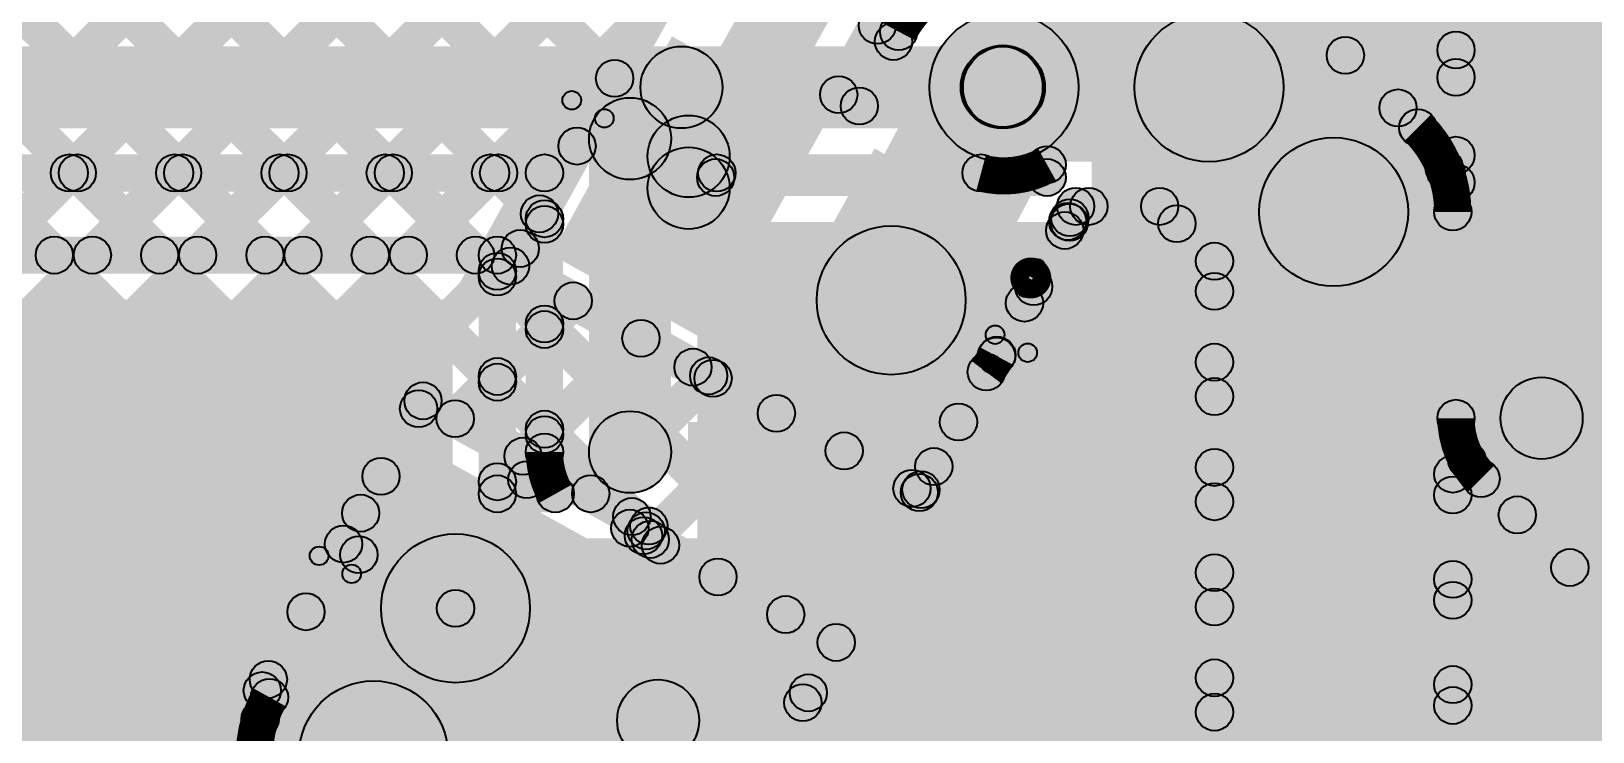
# Model space of a CAD drawing. Header units: millimetres. Extents: x 0.02 to 3.53, y 0 to 2.66.
# Drawn here: x 0.8244 to 1.2438, y 1.7632 to 1.9515 of the extents above; entities that cross this region are included whole.
import ezdxf

# ---------------------------------------------------------------- set-up
doc = ezdxf.new("R2010")
doc.units = ezdxf.units.MM
doc.header["$MEASUREMENT"] = 0
for name, color, linetype in [('BottomLayer', 5, 'Continuous'), ('BottomPaste', 16, 'Continuous'), ('BottomSolder', 6, 'Continuous'), ('TopLayer', 1, 'Continuous'), ('TopOverlay', 2, 'Continuous'), ('TopPaste', 8, 'Continuous'), ('TopSolder', 216, 'Continuous'), ('ViaHoleLayer', 16, 'Continuous')]:
    doc.layers.add(name, color=color, linetype=linetype)

# ---------------------------------------------------------------- blocks, each defined once
blk = doc.blocks.new('WS2812B_M____12')
at = {"layer": 'TopLayer'}
for points in [[(-0.09409, 0.05079), (-0.03504, 0.05079), (-0.03504, 0.01142), (-0.09409, 0.01142)], [(0.03504, 0.05079), (0.09409, 0.05079), (0.09409, 0.01142), (0.03504, 0.01142)], [(-0.09409, -0.01142), (-0.03504, -0.01142), (-0.03504, -0.05079), (-0.09409, -0.05079)], [(0.03504, -0.01142), (0.09409, -0.01142), (0.09409, -0.05079), (0.03504, -0.05079)]]:
    blk.add_hatch(color=1, dxfattribs=at).paths.add_polyline_path(points)
at = {"layer": 'TopOverlay'}
h = blk.add_hatch(color=2, dxfattribs=at)
edge = h.paths.add_edge_path()
edge.add_arc((-0.07, 0.07), 0.0025, 0, 360)
h = blk.add_hatch(color=2, dxfattribs=at)
edge = h.paths.add_edge_path()
edge.add_arc((-0.07, 0.07), 0.0025, 0, 360)
for points in [[(0.07, 0.0725), (0.07, 0.0675), (-0.07, 0.0675), (-0.07, 0.0725)], [(-0.0675, 0.06), (-0.0725, 0.06), (-0.0725, 0.07), (-0.0675, 0.07)], [(0.0725, 0.06), (0.0675, 0.06), (0.0675, 0.07), (0.0725, 0.07)], [(-0.0675, -0.07), (-0.0725, -0.07), (-0.0725, -0.06), (-0.0675, -0.06)], [(0.0725, -0.07), (0.0675, -0.07), (0.0675, -0.06), (0.0725, -0.06)], [(0.07, -0.0675), (0.07, -0.0725), (-0.07, -0.0725), (-0.07, -0.0675)]]:
    blk.add_hatch(color=2, dxfattribs=at).paths.add_polyline_path(points)
h = blk.add_hatch(color=2, dxfattribs=at)
edge = h.paths.add_edge_path()
edge.add_arc((0.07, 0.07), 0.0025, 0, 360)
h = blk.add_hatch(color=2, dxfattribs=at)
edge = h.paths.add_edge_path()
edge.add_arc((0.07, 0.07), 0.0025, 0, 360)
h = blk.add_hatch(color=2, dxfattribs=at)
edge = h.paths.add_edge_path()
edge.add_arc((-0.091, 0.061), 0.0025, 0, 360)
h = blk.add_hatch(color=2, dxfattribs=at)
edge = h.paths.add_edge_path()
edge.add_arc((-0.085, 0.061), 0.0025, 0, 360)
h = blk.add_hatch(color=2, dxfattribs=at)
edge = h.paths.add_edge_path()
edge.add_arc((-0.07, 0.06), 0.0025, 0, 360)
h = blk.add_hatch(color=2, dxfattribs=at)
edge = h.paths.add_edge_path()
edge.add_arc((0.07, 0.06), 0.0025, 0, 360)
h = blk.add_hatch(color=2, dxfattribs=at)
edge = h.paths.add_edge_path()
edge.add_arc((-0.07, -0.06), 0.0025, 0, 360)
h = blk.add_hatch(color=2, dxfattribs=at)
edge = h.paths.add_edge_path()
edge.add_arc((0.07, -0.06), 0.0025, 0, 360)
h = blk.add_hatch(color=2, dxfattribs=at)
edge = h.paths.add_edge_path()
edge.add_arc((-0.07, -0.07), 0.0025, 0, 360)
h = blk.add_hatch(color=2, dxfattribs=at)
edge = h.paths.add_edge_path()
edge.add_arc((-0.07, -0.07), 0.0025, 0, 360)
h = blk.add_hatch(color=2, dxfattribs=at)
edge = h.paths.add_edge_path()
edge.add_arc((0.07, -0.07), 0.0025, 0, 360)
h = blk.add_hatch(color=2, dxfattribs=at)
edge = h.paths.add_edge_path()
edge.add_arc((0.07, -0.07), 0.0025, 0, 360)
at = {"layer": 'TopPaste'}
for points in [[(-0.09409, 0.05079), (-0.03504, 0.05079), (-0.03504, 0.01142), (-0.09409, 0.01142)], [(0.03504, 0.05079), (0.09409, 0.05079), (0.09409, 0.01142), (0.03504, 0.01142)], [(-0.09409, -0.01142), (-0.03504, -0.01142), (-0.03504, -0.05079), (-0.09409, -0.05079)], [(0.03504, -0.01142), (0.09409, -0.01142), (0.09409, -0.05079), (0.03504, -0.05079)]]:
    blk.add_hatch(color=8, dxfattribs=at).paths.add_polyline_path(points)
at = {"layer": 'TopSolder'}
for points in [[(-0.09809, 0.05479), (-0.03104, 0.05479), (-0.03104, 0.00742), (-0.09809, 0.00742)], [(0.03104, 0.05479), (0.09809, 0.05479), (0.09809, 0.00742), (0.03104, 0.00742)], [(-0.09809, -0.00742), (-0.03104, -0.00742), (-0.03104, -0.05479), (-0.09809, -0.05479)], [(0.03104, -0.00742), (0.09809, -0.00742), (0.09809, -0.05479), (0.03104, -0.05479)]]:
    blk.add_hatch(color=216, dxfattribs=at).paths.add_polyline_path(points)
at = {"layer": 'TopOverlay', "const_width": 0.005}
blk.add_lwpolyline([(-0.085, 0.061, 1), (-0.091, 0.061, 1)], format="xyb", close=True, dxfattribs=at)
at = {"layer": 'TopOverlay'}
for centre in [(-0.07, 0.07), (-0.07, 0.07), (0.07, 0.07), (0.07, 0.07), (-0.091, 0.061), (-0.085, 0.061), (-0.07, 0.06), (0.07, 0.06), (-0.07, -0.06), (0.07, -0.06), (-0.07, -0.07), (-0.07, -0.07), (0.07, -0.07), (0.07, -0.07)]:
    blk.add_circle(centre, 0.0025, dxfattribs=at)
blk = doc.blocks.new('CAP_0201_B_26')
at = {"layer": 'BottomLayer'}
for points in [[(-0.01772, 0.00591), (-0.00591, 0.00591), (-0.00591, -0.00591), (-0.01772, -0.00591)], [(0.00591, 0.00591), (0.01772, 0.00591), (0.01772, -0.00591), (0.00591, -0.00591)]]:
    blk.add_hatch(color=5, dxfattribs=at).paths.add_polyline_path(points)
at = {"layer": 'BottomPaste'}
for points in [[(-0.01772, 0.00591), (-0.00591, 0.00591), (-0.00591, -0.00591), (-0.01772, -0.00591)], [(0.00591, 0.00591), (0.01772, 0.00591), (0.01772, -0.00591), (0.00591, -0.00591)]]:
    blk.add_hatch(color=16, dxfattribs=at).paths.add_polyline_path(points)
at = {"layer": 'BottomSolder'}
for points in [[(-0.01988, 0.00807), (-0.00374, 0.00807), (-0.00374, -0.00807), (-0.01988, -0.00807)], [(0.00374, 0.00807), (0.01988, 0.00807), (0.01988, -0.00807), (0.00374, -0.00807)]]:
    blk.add_hatch(color=6, dxfattribs=at).paths.add_polyline_path(points)

msp = doc.modelspace()

# ---------------------------------------------------------------- hatches: boundary and pattern name
at = {"layer": 'BottomLayer'}
for points in [[(1.10923, 1.862), (3.28246, 1.862), (3.28246, 1.95806), (1.10923, 1.95806)], [(0.40217, 1.92542), (0.40217, 1.94742), (0.999, 1.94742), (0.999, 1.92542)], [(0.999, 1.92542), (0.999, 1.94742), (1.08503, 1.94742), (1.08503, 1.92542)], [(0.99299, 1.91485), (0.97743, 1.93041), (0.99122, 1.9442), (1.00678, 1.92864)], [(1.09281, 1.92864), (1.07725, 1.9442), (1.07756, 1.94451), (1.09312, 1.92895)], [(1.07756, 1.92895), (1.09312, 1.94451), (1.09343, 1.9442), (1.07787, 1.92864)], [(0.99621, 1.83838), (0.97421, 1.83838), (0.97421, 1.92263), (0.99621, 1.92263)], [(0.4117, 1.90842), (0.4117, 1.91842), (0.96221, 1.91842), (0.96221, 1.90842)], [(0.80493, 1.90988), (0.812, 1.91696), (0.8341, 1.89486), (0.82703, 1.88779)], [(0.81604, 1.88779), (0.80897, 1.89486), (0.83106, 1.91696), (0.83814, 1.90988)], [(0.83322, 1.90988), (0.84029, 1.91696), (0.86239, 1.89486), (0.85532, 1.88779)], [(0.84432, 1.88779), (0.83725, 1.89486), (0.85935, 1.91696), (0.86642, 1.90988)], [(0.8615, 1.90988), (0.86857, 1.91696), (0.89067, 1.89486), (0.8836, 1.88779)], [(0.87261, 1.88779), (0.86554, 1.89486), (0.88763, 1.91696), (0.8947, 1.90988)], [(0.88979, 1.90988), (0.89686, 1.91696), (0.91896, 1.89486), (0.91188, 1.88779)], [(0.90089, 1.88779), (0.89382, 1.89486), (0.91592, 1.91696), (0.92299, 1.90988)], [(0.91807, 1.90988), (0.92514, 1.91696), (0.94724, 1.89486), (0.94017, 1.88779)], [(0.92918, 1.88779), (0.9221, 1.89486), (0.9442, 1.91696), (0.95127, 1.90988)], [(0.94636, 1.90988), (0.95343, 1.91696), (0.96575, 1.90463), (0.95868, 1.89756)], [(1.00821, 1.90719), (1.00821, 1.91719), (1.09723, 1.91719), (1.09723, 1.90719)], [(1.00853, 1.90842), (1.00853, 1.91842), (1.07949, 1.91842), (1.07949, 1.90842)], [(0.96721, 1.83838), (0.95721, 1.83838), (0.95721, 1.91342), (0.96721, 1.91342)], [(1.10223, 1.91219), (1.09223, 1.91219), (1.09223, 1.91562), (1.10223, 1.91562)], [(0.95311, 1.88344), (0.94604, 1.89051), (0.95868, 1.90315), (0.96575, 1.89608)], [(1.00332, 1.74192), (1.39466, 1.74192), (1.39466, 1.90019), (1.00332, 1.90019)], [(0.67241, 1.88632), (0.67241, 1.89632), (0.94957, 1.89632), (0.94957, 1.88632)], [(0.94017, 1.88779), (0.94724, 1.89486), (0.95311, 1.88899), (0.94604, 1.88192)], [(0.95457, 1.82715), (0.94457, 1.82715), (0.94457, 1.89132), (0.95457, 1.89132)], [(0.94604, 1.88192), (0.95311, 1.88899), (0.96575, 1.87635), (0.95868, 1.86928)], [(0.37222, 1.74192), (0.93757, 1.74192), (0.93757, 1.87932), (0.37222, 1.87932)], [(0.95311, 1.85515), (0.94604, 1.86222), (0.95868, 1.87486), (0.96575, 1.86779)], [(0.94604, 1.85363), (0.95311, 1.8607), (0.96575, 1.84807), (0.95868, 1.84099)], [(0.95311, 1.82687), (0.94604, 1.83394), (0.95868, 1.84658), (0.96575, 1.83951)], [(0.94957, 1.82215), (0.94957, 1.83215), (0.96514, 1.83215), (0.96514, 1.82215)], [(0.89269, 1.74192), (1.04466, 1.74192), (1.04466, 1.81515), (0.89269, 1.81515)]]:
    msp.add_hatch(color=5, dxfattribs=at).paths.add_polyline_path(points)
h = msp.add_hatch(color=5, dxfattribs=at)
edge = h.paths.add_edge_path()
edge.add_arc((0.999, 1.93642), 0.011, 0, 360)
h = msp.add_hatch(color=5, dxfattribs=at)
edge = h.paths.add_edge_path()
edge.add_arc((0.999, 1.93642), 0.011, 0, 360)
h = msp.add_hatch(color=5, dxfattribs=at)
edge = h.paths.add_edge_path()
edge.add_arc((0.999, 1.93642), 0.011, 0, 360)
h = msp.add_hatch(color=5, dxfattribs=at)
edge = h.paths.add_edge_path()
edge.add_arc((1.08565, 1.93642), 0.01181, 0, 360)
h = msp.add_hatch(color=5, dxfattribs=at)
edge = h.paths.add_edge_path()
edge.add_arc((1.08503, 1.93642), 0.011, 0, 360)
h = msp.add_hatch(color=5, dxfattribs=at)
edge = h.paths.add_edge_path()
edge.add_arc((1.08503, 1.93642), 0.011, 0, 360)
h = msp.add_hatch(color=5, dxfattribs=at)
edge = h.paths.add_edge_path()
edge.add_arc((1.08534, 1.93673), 0.011, 0, 360)
h = msp.add_hatch(color=5, dxfattribs=at)
edge = h.paths.add_edge_path()
edge.add_arc((1.08534, 1.93673), 0.011, 0, 360)
h = msp.add_hatch(color=5, dxfattribs=at)
edge = h.paths.add_edge_path()
edge.add_arc((1.08565, 1.93642), 0.011, 0, 360)
h = msp.add_hatch(color=5, dxfattribs=at)
edge = h.paths.add_edge_path()
edge.add_arc((0.98521, 1.92263), 0.011, 0, 360)
h = msp.add_hatch(color=5, dxfattribs=at)
edge = h.paths.add_edge_path()
edge.add_arc((0.98521, 1.92263), 0.011, 0, 360)
h = msp.add_hatch(color=5, dxfattribs=at)
edge = h.paths.add_edge_path()
edge.add_arc((0.8346, 1.91342), 0.005, 0, 360)
h = msp.add_hatch(color=5, dxfattribs=at)
edge = h.paths.add_edge_path()
edge.add_arc((0.83675, 1.91342), 0.005, 0, 360)
h = msp.add_hatch(color=5, dxfattribs=at)
edge = h.paths.add_edge_path()
edge.add_arc((0.86288, 1.91342), 0.005, 0, 360)
h = msp.add_hatch(color=5, dxfattribs=at)
edge = h.paths.add_edge_path()
edge.add_arc((0.86504, 1.91342), 0.005, 0, 360)
h = msp.add_hatch(color=5, dxfattribs=at)
edge = h.paths.add_edge_path()
edge.add_arc((0.89117, 1.91342), 0.005, 0, 360)
h = msp.add_hatch(color=5, dxfattribs=at)
edge = h.paths.add_edge_path()
edge.add_arc((0.89332, 1.91342), 0.005, 0, 360)
h = msp.add_hatch(color=5, dxfattribs=at)
edge = h.paths.add_edge_path()
edge.add_arc((0.91945, 1.91342), 0.005, 0, 360)
h = msp.add_hatch(color=5, dxfattribs=at)
edge = h.paths.add_edge_path()
edge.add_arc((0.92161, 1.91342), 0.005, 0, 360)
h = msp.add_hatch(color=5, dxfattribs=at)
edge = h.paths.add_edge_path()
edge.add_arc((0.94774, 1.91342), 0.005, 0, 360)
h = msp.add_hatch(color=5, dxfattribs=at)
edge = h.paths.add_edge_path()
edge.add_arc((0.94989, 1.91342), 0.005, 0, 360)
h = msp.add_hatch(color=5, dxfattribs=at)
edge = h.paths.add_edge_path()
edge.add_arc((0.96221, 1.91342), 0.005, 0, 360)
h = msp.add_hatch(color=5, dxfattribs=at)
edge = h.paths.add_edge_path()
edge.add_arc((0.96221, 1.91342), 0.005, 0, 360)
h = msp.add_hatch(color=5, dxfattribs=at)
edge = h.paths.add_edge_path()
edge.add_arc((1.00821, 1.91219), 0.005, 0, 360)
h = msp.add_hatch(color=5, dxfattribs=at)
edge = h.paths.add_edge_path()
edge.add_arc((1.00853, 1.91342), 0.005, 0, 360)
h = msp.add_hatch(color=5, dxfattribs=at)
edge = h.paths.add_edge_path()
edge.add_arc((1.07949, 1.91342), 0.005, 0, 360)
h = msp.add_hatch(color=5, dxfattribs=at)
edge = h.paths.add_edge_path()
edge.add_arc((1.07949, 1.91342), 0.005, 0, 360)
h = msp.add_hatch(color=5, dxfattribs=at)
edge = h.paths.add_edge_path()
edge.add_arc((1.09723, 1.91562), 0.005, 0, 360)
h = msp.add_hatch(color=5, dxfattribs=at)
edge = h.paths.add_edge_path()
edge.add_arc((1.09723, 1.91562), 0.005, 0, 360)
h = msp.add_hatch(color=5, dxfattribs=at)
edge = h.paths.add_edge_path()
edge.add_arc((1.09723, 1.91219), 0.005, 0, 360)
h = msp.add_hatch(color=5, dxfattribs=at)
edge = h.paths.add_edge_path()
edge.add_arc((1.09723, 1.91219), 0.005, 0, 360)
h = msp.add_hatch(color=5, dxfattribs=at)
edge = h.paths.add_edge_path()
edge.add_arc((0.96221, 1.9011), 0.005, 0, 360)
h = msp.add_hatch(color=5, dxfattribs=at)
edge = h.paths.add_edge_path()
edge.add_arc((0.96221, 1.89961), 0.005, 0, 360)
h = msp.add_hatch(color=5, dxfattribs=at)
edge = h.paths.add_edge_path()
edge.add_arc((0.83057, 1.89132), 0.005, 0, 360)
h = msp.add_hatch(color=5, dxfattribs=at)
edge = h.paths.add_edge_path()
edge.add_arc((0.84079, 1.89132), 0.005, 0, 360)
h = msp.add_hatch(color=5, dxfattribs=at)
edge = h.paths.add_edge_path()
edge.add_arc((0.85885, 1.89132), 0.005, 0, 360)
h = msp.add_hatch(color=5, dxfattribs=at)
edge = h.paths.add_edge_path()
edge.add_arc((0.86907, 1.89132), 0.005, 0, 360)
h = msp.add_hatch(color=5, dxfattribs=at)
edge = h.paths.add_edge_path()
edge.add_arc((0.88714, 1.89132), 0.005, 0, 360)
h = msp.add_hatch(color=5, dxfattribs=at)
edge = h.paths.add_edge_path()
edge.add_arc((0.89736, 1.89132), 0.005, 0, 360)
h = msp.add_hatch(color=5, dxfattribs=at)
edge = h.paths.add_edge_path()
edge.add_arc((0.91542, 1.89132), 0.005, 0, 360)
h = msp.add_hatch(color=5, dxfattribs=at)
edge = h.paths.add_edge_path()
edge.add_arc((0.92564, 1.89132), 0.005, 0, 360)
h = msp.add_hatch(color=5, dxfattribs=at)
edge = h.paths.add_edge_path()
edge.add_arc((0.9437, 1.89132), 0.005, 0, 360)
h = msp.add_hatch(color=5, dxfattribs=at)
edge = h.paths.add_edge_path()
edge.add_arc((0.9437, 1.89132), 0.005, 0, 360)
h = msp.add_hatch(color=5, dxfattribs=at)
edge = h.paths.add_edge_path()
edge.add_arc((0.94957, 1.89132), 0.005, 0, 360)
h = msp.add_hatch(color=5, dxfattribs=at)
edge = h.paths.add_edge_path()
edge.add_arc((0.94957, 1.89132), 0.005, 0, 360)
h = msp.add_hatch(color=5, dxfattribs=at)
edge = h.paths.add_edge_path()
edge.add_arc((0.94957, 1.88697), 0.005, 0, 360)
h = msp.add_hatch(color=5, dxfattribs=at)
edge = h.paths.add_edge_path()
edge.add_arc((0.94957, 1.88545), 0.005, 0, 360)
h = msp.add_hatch(color=5, dxfattribs=at)
edge = h.paths.add_edge_path()
edge.add_arc((0.94957, 1.88545), 0.005, 0, 360)
h = msp.add_hatch(color=5, dxfattribs=at)
edge = h.paths.add_edge_path()
edge.add_arc((0.96221, 1.87281), 0.005, 0, 360)
h = msp.add_hatch(color=5, dxfattribs=at)
edge = h.paths.add_edge_path()
edge.add_arc((0.96221, 1.87133), 0.005, 0, 360)
h = msp.add_hatch(color=5, dxfattribs=at)
edge = h.paths.add_edge_path()
edge.add_arc((0.94957, 1.85869), 0.005, 0, 360)
h = msp.add_hatch(color=5, dxfattribs=at)
edge = h.paths.add_edge_path()
edge.add_arc((0.94957, 1.85717), 0.005, 0, 360)
h = msp.add_hatch(color=5, dxfattribs=at)
edge = h.paths.add_edge_path()
edge.add_arc((0.96221, 1.84453), 0.005, 0, 360)
h = msp.add_hatch(color=5, dxfattribs=at)
edge = h.paths.add_edge_path()
edge.add_arc((0.96221, 1.84304), 0.005, 0, 360)
h = msp.add_hatch(color=5, dxfattribs=at)
edge = h.paths.add_edge_path()
edge.add_arc((0.98521, 1.83838), 0.011, 0, 360)
h = msp.add_hatch(color=5, dxfattribs=at)
edge = h.paths.add_edge_path()
edge.add_arc((0.96221, 1.83838), 0.005, 0, 360)
h = msp.add_hatch(color=5, dxfattribs=at)
edge = h.paths.add_edge_path()
edge.add_arc((0.96221, 1.83838), 0.005, 0, 360)
h = msp.add_hatch(color=5, dxfattribs=at)
edge = h.paths.add_edge_path()
edge.add_arc((0.94957, 1.8304), 0.005, 0, 360)
h = msp.add_hatch(color=5, dxfattribs=at)
edge = h.paths.add_edge_path()
edge.add_arc((0.94957, 1.82715), 0.005, 0, 360)
h = msp.add_hatch(color=5, dxfattribs=at)
edge = h.paths.add_edge_path()
edge.add_arc((0.94957, 1.82715), 0.005, 0, 360)
h = msp.add_hatch(color=5, dxfattribs=at)
edge = h.paths.add_edge_path()
edge.add_arc((0.96514, 1.82715), 0.005, 0, 360)
h = msp.add_hatch(color=5, dxfattribs=at)
edge = h.paths.add_edge_path()
edge.add_arc((0.96514, 1.82715), 0.005, 0, 360)
h = msp.add_hatch(color=5, dxfattribs=at)
edge = h.paths.add_edge_path()
edge.add_arc((0.91631, 1.75688), 0.01181, 0, 360)
at = {"layer": 'TopLayer'}
for points in [[(0.11902, 2.65237), (0.12609, 2.65944), (0.93195, 1.85358), (0.92488, 1.84651)], [(0.1473, 2.65237), (0.15437, 2.65944), (0.98922, 1.82459), (0.98215, 1.81752)], [(0.17559, 2.65237), (0.18266, 2.65944), (1.14192, 1.70018), (1.13485, 1.69311)], [(0.20387, 2.65237), (0.21094, 2.65944), (0.96442, 1.90597), (0.95734, 1.8989)], [(0.23215, 2.65237), (0.23923, 2.65944), (0.9745, 1.92416), (0.96743, 1.91709)], [(0.26044, 2.65237), (0.26751, 2.65944), (0.98459, 1.94236), (0.97752, 1.93529)], [(0.48671, 2.65237), (0.49378, 2.65944), (1.21059, 1.94264), (1.20351, 1.93557)], [(0.54938, 1.64941), (0.54231, 1.65648), (1.54527, 2.65944), (1.55234, 2.65237)], [(0.55973, 1.63148), (0.55266, 1.63855), (1.57355, 2.65944), (1.58062, 2.65237)], [(0.56974, 1.55663), (0.56266, 1.5637), (1.6584, 2.65944), (1.66547, 2.65237)], [(0.57008, 1.61355), (0.56301, 1.62062), (1.60183, 2.65944), (1.60891, 2.65237)], [(0.57827, 1.59345), (0.5712, 1.60052), (1.63012, 2.65944), (1.63719, 2.65237)], [(0.09646, 2.64664), (0.10354, 2.65371), (0.92186, 1.83538), (0.91479, 1.82831)], [(0.09646, 2.61835), (0.10354, 2.62542), (0.91177, 1.81719), (0.9047, 1.81012)], [(0.09646, 2.59007), (0.10354, 2.59714), (0.90169, 1.79899), (0.89462, 1.79192)], [(0.09646, 2.56179), (0.10354, 2.56886), (0.8916, 1.78079), (0.88453, 1.77372)], [(0.09646, 2.5335), (0.10354, 2.54057), (0.88816, 1.75594), (0.88109, 1.74887)], [(0.09646, 2.50522), (0.10354, 2.51229), (0.909, 1.70682), (0.90193, 1.69975)], [(1.01054, 1.90398), (0.99133, 1.91469), (1.0323, 1.98822), (1.05151, 1.97751)], [(1.24105, 1.84748), (1.21905, 1.84748), (1.21905, 1.98287), (1.24105, 1.98287)], [(1.18088, 1.94151), (1.17381, 1.94858), (1.20351, 1.97828), (1.21059, 1.97121)], [(1.21205, 1.84748), (1.20205, 1.84748), (1.20205, 1.9767), (1.21205, 1.9767)], [(1.04563, 1.93203), (1.0369, 1.9369), (1.05463, 1.96872), (1.06337, 1.96385)], [(0.95746, 1.88595), (0.94872, 1.8908), (0.98898, 1.96344), (0.99773, 1.9586)], [(0.59895, 1.55756), (0.59188, 1.56463), (0.98736, 1.96011), (0.99443, 1.95304)], [(1.15983, 1.95548), (1.1669, 1.96256), (1.20032, 1.92914), (1.19325, 1.92206)], [(1.04811, 1.94955), (1.05518, 1.95662), (1.05951, 1.9523), (1.05244, 1.94522)], [(1.08565, 1.91642), (1.08565, 1.95642), (1.14071, 1.95642), (1.14071, 1.91642)], [(1.0512, 1.92906), (1.04236, 1.93374), (1.05295, 1.95373), (1.06179, 1.94905)], [(1.12657, 1.92228), (1.15486, 1.95056), (1.18833, 1.91709), (1.16005, 1.8888)], [(1.19503, 1.92736), (1.18795, 1.93443), (1.20351, 1.94999), (1.21059, 1.94292)], [(1.07302, 1.86982), (1.03767, 1.88854), (1.06797, 1.94578), (1.10332, 1.92706)], [(1.03884, 1.93009), (1.04369, 1.93884), (1.04921, 1.93578), (1.04436, 1.92703)], [(1.20738, 1.91143), (1.20031, 1.9185), (1.20351, 1.92171), (1.21059, 1.91464)], [(1.01194, 1.90934), (0.98994, 1.90934), (0.98994, 1.91788), (1.01194, 1.91788)], [(1.20088, 1.90992), (1.20795, 1.91699), (1.21059, 1.91436), (1.20351, 1.90728)], [(1.10491, 1.89942), (1.10491, 1.90942), (1.12746, 1.90942), (1.12746, 1.89942)], [(1.10719, 1.89803), (1.09835, 1.90271), (1.10049, 1.90676), (1.10933, 1.90208)], [(1.10551, 1.89441), (1.09844, 1.90148), (1.10491, 1.90796), (1.11198, 1.90088)], [(1.09978, 1.89788), (1.10686, 1.90495), (1.14572, 1.86608), (1.13865, 1.85901)], [(1.12392, 1.90088), (1.13099, 1.90796), (1.14572, 1.89323), (1.13865, 1.88615)], [(1.07033, 1.83095), (1.06326, 1.83802), (1.12856, 1.90332), (1.13563, 1.89625)], [(1.09553, 1.87601), (1.08678, 1.88086), (1.09881, 1.90256), (1.10756, 1.89772)], [(1.19419, 1.6872), (1.15419, 1.6872), (1.15419, 1.90294), (1.19419, 1.90294)], [(1.21119, 1.6872), (1.20119, 1.6872), (1.20119, 1.90294), (1.21119, 1.90294)], [(0.6093, 1.53963), (0.60223, 1.5467), (0.95218, 1.89665), (0.95925, 1.88958)], [(0.95067, 1.884), (0.95551, 1.89275), (1.00992, 1.86259), (1.00507, 1.85385)], [(1.14719, 1.70045), (1.13719, 1.70045), (1.13719, 1.88969), (1.14719, 1.88969)], [(1.03515, 1.76749), (1.02808, 1.77456), (1.13865, 1.88513), (1.14572, 1.87806)], [(1.09007, 1.87931), (1.09714, 1.88638), (1.14572, 1.83779), (1.13865, 1.83072)], [(0.94178, 1.84382), (0.9347, 1.85089), (0.96639, 1.88258), (0.97346, 1.87551)], [(1.08804, 1.86187), (1.0792, 1.86655), (1.08674, 1.88077), (1.09557, 1.87609)], [(0.95997, 1.83373), (0.9529, 1.8408), (0.98459, 1.87249), (0.99166, 1.86542)], [(1.0802, 1.86089), (1.08727, 1.86796), (1.14572, 1.80951), (1.13865, 1.80244)], [(0.97817, 1.82365), (0.9711, 1.83072), (1.00279, 1.86241), (1.00986, 1.85533)], [(0.99856, 1.85768), (1.00564, 1.86475), (1.14572, 1.72466), (1.13865, 1.71759)], [(1.00507, 1.85385), (1.00992, 1.86259), (1.06534, 1.83187), (1.0605, 1.82312)], [(1.06729, 1.82507), (1.05855, 1.82992), (1.07651, 1.86233), (1.08525, 1.85748)], [(0.89078, 1.77184), (0.88203, 1.77669), (0.92521, 1.85458), (0.93395, 1.84973)], [(0.92716, 1.84778), (0.932, 1.85653), (0.99268, 1.8229), (0.98783, 1.81415)], [(0.96497, 1.66902), (0.95789, 1.67609), (1.13865, 1.85685), (1.14572, 1.84978)], [(1.22227, 1.8397), (1.23783, 1.85526), (1.27902, 1.81407), (1.26346, 1.79851)], [(0.99416, 1.81135), (0.98709, 1.81842), (1.02099, 1.85232), (1.02806, 1.84525)], [(1.06989, 1.84292), (1.07696, 1.84999), (1.14572, 1.78123), (1.13865, 1.77415)], [(1.01236, 1.80126), (1.00529, 1.80834), (1.03918, 1.84223), (1.04625, 1.83516)], [(1.06445, 1.82507), (1.05738, 1.83214), (1.06326, 1.83802), (1.07033, 1.83095)], [(1.20972, 1.82892), (1.20265, 1.836), (1.20644, 1.83979), (1.21351, 1.83271)], [(0.9427, 1.79397), (0.93396, 1.79882), (0.95312, 1.83339), (0.96187, 1.82854)], [(1.21025, 1.82768), (1.21732, 1.83475), (1.25851, 1.79356), (1.25144, 1.78649)], [(1.03056, 1.79118), (1.02348, 1.79825), (1.05738, 1.83214), (1.06445, 1.82507)], [(1.0598, 1.82472), (1.06688, 1.83179), (1.14572, 1.75294), (1.13865, 1.74587)], [(1.20265, 1.82329), (1.20972, 1.83036), (1.50487, 1.53522), (1.4978, 1.52815)], [(0.61965, 1.52169), (0.61258, 1.52877), (0.90931, 1.82549), (0.91638, 1.81842)], [(0.98215, 1.81752), (0.98922, 1.82459), (0.99306, 1.82075), (0.98599, 1.81368)], [(0.99325, 1.66902), (0.98618, 1.67609), (1.13865, 1.82856), (1.14572, 1.82149)], [(1.20972, 1.80064), (1.20265, 1.80771), (1.21997, 1.82503), (1.22704, 1.81796)], [(0.98273, 1.81355), (0.98758, 1.82229), (0.99122, 1.82027), (0.98637, 1.81153)], [(0.98599, 1.81368), (0.99306, 1.82075), (0.99692, 1.81689), (0.98985, 1.80982)], [(0.98637, 1.81153), (0.99122, 1.82027), (1.043, 1.79157), (1.03816, 1.78282)], [(0.90994, 1.80641), (0.91479, 1.81516), (0.94075, 1.80077), (0.93591, 1.79202)], [(1.20972, 1.77236), (1.20265, 1.77943), (1.23411, 1.81089), (1.24119, 1.80382)], [(0.93379, 1.74715), (0.89884, 1.76662), (0.92086, 1.80613), (0.9558, 1.78666)], [(1.02153, 1.66902), (1.01446, 1.67609), (1.13865, 1.80028), (1.14572, 1.79321)], [(1.20265, 1.79501), (1.20972, 1.80208), (1.47658, 1.53522), (1.46951, 1.52815)], [(1.20972, 1.74407), (1.20265, 1.75114), (1.24826, 1.79675), (1.25533, 1.78968)], [(1.00469, 1.71213), (0.99594, 1.71698), (1.03621, 1.78962), (1.04495, 1.78477)], [(1.20972, 1.71579), (1.20265, 1.72286), (1.26665, 1.78685), (1.27372, 1.77978)], [(1.02954, 1.77013), (1.03661, 1.7772), (1.12778, 1.68604), (1.1207, 1.67897)], [(0.63, 1.50376), (0.62293, 1.51083), (0.88232, 1.77022), (0.88939, 1.76315)], [(0.95932, 1.68897), (0.94044, 1.70026), (0.9833, 1.77188), (1.00217, 1.76059)], [(1.04982, 1.66902), (1.04275, 1.67609), (1.13865, 1.772), (1.14572, 1.76492)], [(1.20265, 1.76672), (1.20972, 1.77379), (1.4483, 1.53522), (1.44123, 1.52815)]]:
    msp.add_hatch(color=1, dxfattribs=at).paths.add_polyline_path(points)
h = msp.add_hatch(color=1, dxfattribs=at)
edge = h.paths.add_edge_path()
edge.add_arc((1.05164, 1.95309), 0.005, 0, 360)
h = msp.add_hatch(color=1, dxfattribs=at)
edge = h.paths.add_edge_path()
edge.add_arc((1.05737, 1.95139), 0.005, 0, 360)
h = msp.add_hatch(color=1, dxfattribs=at)
edge = h.paths.add_edge_path()
edge.add_arc((1.05737, 1.95139), 0.005, 0, 360)
h = msp.add_hatch(color=1, dxfattribs=at)
edge = h.paths.add_edge_path()
edge.add_arc((1.05737, 1.95139), 0.005, 0, 360)
h = msp.add_hatch(color=1, dxfattribs=at)
edge = h.paths.add_edge_path()
edge.add_arc((1.08565, 1.93642), 0.02, 0, 360)
h = msp.add_hatch(color=1, dxfattribs=at)
edge = h.paths.add_edge_path()
edge.add_arc((1.08565, 1.93642), 0.02, 0, 360)
h = msp.add_hatch(color=1, dxfattribs=at)
edge = h.paths.add_edge_path()
edge.add_arc((1.14071, 1.93642), 0.02, 0, 360)
h = msp.add_hatch(color=1, dxfattribs=at)
edge = h.paths.add_edge_path()
edge.add_arc((1.14071, 1.93642), 0.02, 0, 360)
h = msp.add_hatch(color=1, dxfattribs=at)
edge = h.paths.add_edge_path()
edge.add_arc((1.05597, 1.94876), 0.005, 0, 360)
h = msp.add_hatch(color=1, dxfattribs=at)
edge = h.paths.add_edge_path()
edge.add_arc((1.20705, 1.94646), 0.005, 0, 360)
h = msp.add_hatch(color=1, dxfattribs=at)
edge = h.paths.add_edge_path()
edge.add_arc((1.08565, 1.93642), 0.01181, 0, 360)
h = msp.add_hatch(color=1, dxfattribs=at)
edge = h.paths.add_edge_path()
edge.add_arc((1.17735, 1.94504), 0.005, 0, 360)
h = msp.add_hatch(color=1, dxfattribs=at)
edge = h.paths.add_edge_path()
edge.add_arc((0.98105, 1.93883), 0.005, 0, 360)
h = msp.add_hatch(color=1, dxfattribs=at)
edge = h.paths.add_edge_path()
edge.add_arc((1.20705, 1.9391), 0.005, 0, 360)
h = msp.add_hatch(color=1, dxfattribs=at)
edge = h.paths.add_edge_path()
edge.add_arc((1.04126, 1.93446), 0.005, 0, 360)
h = msp.add_hatch(color=1, dxfattribs=at)
edge = h.paths.add_edge_path()
edge.add_arc((1.04126, 1.93446), 0.005, 0, 360)
h = msp.add_hatch(color=1, dxfattribs=at)
edge = h.paths.add_edge_path()
edge.add_arc((1.04678, 1.9314), 0.005, 0, 360)
h = msp.add_hatch(color=1, dxfattribs=at)
edge = h.paths.add_edge_path()
edge.add_arc((1.04678, 1.9314), 0.005, 0, 360)
h = msp.add_hatch(color=1, dxfattribs=at)
edge = h.paths.add_edge_path()
edge.add_arc((1.19149, 1.9309), 0.005, 0, 360)
h = msp.add_hatch(color=1, dxfattribs=at)
edge = h.paths.add_edge_path()
edge.add_arc((1.19679, 1.9256), 0.005, 0, 360)
h = msp.add_hatch(color=1, dxfattribs=at)
edge = h.paths.add_edge_path()
edge.add_arc((1.19679, 1.9256), 0.005, 0, 360)
h = msp.add_hatch(color=1, dxfattribs=at)
edge = h.paths.add_edge_path()
edge.add_arc((1.19682, 1.92557), 0.005, 0, 360)
h = msp.add_hatch(color=1, dxfattribs=at)
edge = h.paths.add_edge_path()
edge.add_arc((0.97097, 1.92063), 0.005, 0, 360)
h = msp.add_hatch(color=1, dxfattribs=at)
edge = h.paths.add_edge_path()
edge.add_arc((1.00093, 1.91788), 0.011, 0, 360)
h = msp.add_hatch(color=1, dxfattribs=at)
edge = h.paths.add_edge_path()
edge.add_arc((1.17419, 1.90294), 0.02, 0, 360)
h = msp.add_hatch(color=1, dxfattribs=at)
edge = h.paths.add_edge_path()
edge.add_arc((1.17419, 1.90294), 0.02, 0, 360)
h = msp.add_hatch(color=1, dxfattribs=at)
edge = h.paths.add_edge_path()
edge.add_arc((1.20705, 1.91817), 0.005, 0, 360)
h = msp.add_hatch(color=1, dxfattribs=at)
edge = h.paths.add_edge_path()
edge.add_arc((1.00093, 1.90934), 0.011, 0, 360)
h = msp.add_hatch(color=1, dxfattribs=at)
edge = h.paths.add_edge_path()
edge.add_arc((1.00093, 1.90934), 0.011, 0, 360)
h = msp.add_hatch(color=1, dxfattribs=at)
edge = h.paths.add_edge_path()
edge.add_arc((1.20384, 1.91497), 0.005, 0, 360)
h = msp.add_hatch(color=1, dxfattribs=at)
edge = h.paths.add_edge_path()
edge.add_arc((1.20441, 1.91346), 0.005, 0, 360)
h = msp.add_hatch(color=1, dxfattribs=at)
edge = h.paths.add_edge_path()
edge.add_arc((1.20705, 1.91082), 0.005, 0, 360)
h = msp.add_hatch(color=1, dxfattribs=at)
edge = h.paths.add_edge_path()
edge.add_arc((1.10491, 1.90442), 0.005, 0, 360)
h = msp.add_hatch(color=1, dxfattribs=at)
edge = h.paths.add_edge_path()
edge.add_arc((1.10491, 1.90442), 0.005, 0, 360)
h = msp.add_hatch(color=1, dxfattribs=at)
edge = h.paths.add_edge_path()
edge.add_arc((1.10844, 1.90442), 0.005, 0, 360)
h = msp.add_hatch(color=1, dxfattribs=at)
edge = h.paths.add_edge_path()
edge.add_arc((1.12746, 1.90442), 0.005, 0, 360)
h = msp.add_hatch(color=1, dxfattribs=at)
edge = h.paths.add_edge_path()
edge.add_arc((1.12746, 1.90442), 0.005, 0, 360)
h = msp.add_hatch(color=1, dxfattribs=at)
edge = h.paths.add_edge_path()
edge.add_arc((0.96088, 1.90243), 0.005, 0, 360)
h = msp.add_hatch(color=1, dxfattribs=at)
edge = h.paths.add_edge_path()
edge.add_arc((1.10277, 1.90037), 0.005, 0, 360)
h = msp.add_hatch(color=1, dxfattribs=at)
edge = h.paths.add_edge_path()
edge.add_arc((1.10319, 1.90014), 0.005, 0, 360)
h = msp.add_hatch(color=1, dxfattribs=at)
edge = h.paths.add_edge_path()
edge.add_arc((1.10332, 1.90141), 0.005, 0, 360)
h = msp.add_hatch(color=1, dxfattribs=at)
edge = h.paths.add_edge_path()
edge.add_arc((1.13209, 1.89979), 0.005, 0, 360)
h = msp.add_hatch(color=1, dxfattribs=at)
edge = h.paths.add_edge_path()
edge.add_arc((1.20619, 1.90294), 0.005, 0, 360)
h = msp.add_hatch(color=1, dxfattribs=at)
edge = h.paths.add_edge_path()
edge.add_arc((1.20619, 1.90294), 0.005, 0, 360)
h = msp.add_hatch(color=1, dxfattribs=at)
edge = h.paths.add_edge_path()
edge.add_arc((1.20619, 1.90294), 0.005, 0, 360)
h = msp.add_hatch(color=1, dxfattribs=at)
edge = h.paths.add_edge_path()
edge.add_arc((1.10197, 1.89795), 0.005, 0, 360)
h = msp.add_hatch(color=1, dxfattribs=at)
edge = h.paths.add_edge_path()
edge.add_arc((0.95571, 1.89311), 0.005, 0, 360)
h = msp.add_hatch(color=1, dxfattribs=at)
edge = h.paths.add_edge_path()
edge.add_arc((1.05534, 1.87918), 0.02, 0, 360)
h = msp.add_hatch(color=1, dxfattribs=at)
edge = h.paths.add_edge_path()
edge.add_arc((0.95309, 1.88838), 0.005, 0, 360)
h = msp.add_hatch(color=1, dxfattribs=at)
edge = h.paths.add_edge_path()
edge.add_arc((0.95309, 1.88838), 0.005, 0, 360)
h = msp.add_hatch(color=1, dxfattribs=at)
edge = h.paths.add_edge_path()
edge.add_arc((1.14219, 1.88969), 0.005, 0, 360)
h = msp.add_hatch(color=1, dxfattribs=at)
edge = h.paths.add_edge_path()
edge.add_arc((1.14219, 1.88969), 0.005, 0, 360)
h = msp.add_hatch(color=1, dxfattribs=at)
edge = h.paths.add_edge_path()
edge.add_arc((1.0936, 1.88285), 0.005, 0, 360)
h = msp.add_hatch(color=1, dxfattribs=at)
edge = h.paths.add_edge_path()
edge.add_arc((0.96993, 1.87904), 0.005, 0, 360)
h = msp.add_hatch(color=1, dxfattribs=at)
edge = h.paths.add_edge_path()
edge.add_arc((1.09115, 1.87843), 0.005, 0, 360)
h = msp.add_hatch(color=1, dxfattribs=at)
edge = h.paths.add_edge_path()
edge.add_arc((1.09115, 1.87843), 0.005, 0, 360)
h = msp.add_hatch(color=1, dxfattribs=at)
edge = h.paths.add_edge_path()
edge.add_arc((1.14219, 1.8816), 0.005, 0, 360)
h = msp.add_hatch(color=1, dxfattribs=at)
edge = h.paths.add_edge_path()
edge.add_arc((0.98813, 1.86896), 0.005, 0, 360)
h = msp.add_hatch(color=1, dxfattribs=at)
edge = h.paths.add_edge_path()
edge.add_arc((1.08362, 1.86421), 0.005, 0, 360)
h = msp.add_hatch(color=1, dxfattribs=at)
edge = h.paths.add_edge_path()
edge.add_arc((1.08362, 1.86421), 0.005, 0, 360)
h = msp.add_hatch(color=1, dxfattribs=at)
edge = h.paths.add_edge_path()
edge.add_arc((1.08374, 1.86443), 0.005, 0, 360)
h = msp.add_hatch(color=1, dxfattribs=at)
edge = h.paths.add_edge_path()
edge.add_arc((1.14219, 1.86254), 0.005, 0, 360)
h = msp.add_hatch(color=1, dxfattribs=at)
edge = h.paths.add_edge_path()
edge.add_arc((1.0021, 1.86121), 0.005, 0, 360)
h = msp.add_hatch(color=1, dxfattribs=at)
edge = h.paths.add_edge_path()
edge.add_arc((1.00632, 1.85887), 0.005, 0, 360)
h = msp.add_hatch(color=1, dxfattribs=at)
edge = h.paths.add_edge_path()
edge.add_arc((1.0075, 1.85822), 0.005, 0, 360)
h = msp.add_hatch(color=1, dxfattribs=at)
edge = h.paths.add_edge_path()
edge.add_arc((1.0075, 1.85822), 0.005, 0, 360)
h = msp.add_hatch(color=1, dxfattribs=at)
edge = h.paths.add_edge_path()
edge.add_arc((1.08088, 1.8599), 0.005, 0, 360)
h = msp.add_hatch(color=1, dxfattribs=at)
edge = h.paths.add_edge_path()
edge.add_arc((1.08088, 1.8599), 0.005, 0, 360)
h = msp.add_hatch(color=1, dxfattribs=at)
edge = h.paths.add_edge_path()
edge.add_arc((1.14219, 1.85331), 0.005, 0, 360)
h = msp.add_hatch(color=1, dxfattribs=at)
edge = h.paths.add_edge_path()
edge.add_arc((1.23005, 1.84748), 0.011, 0, 360)
h = msp.add_hatch(color=1, dxfattribs=at)
edge = h.paths.add_edge_path()
edge.add_arc((1.23005, 1.84748), 0.011, 0, 360)
h = msp.add_hatch(color=1, dxfattribs=at)
edge = h.paths.add_edge_path()
edge.add_arc((0.92841, 1.85005), 0.005, 0, 360)
h = msp.add_hatch(color=1, dxfattribs=at)
edge = h.paths.add_edge_path()
edge.add_arc((0.92958, 1.85215), 0.005, 0, 360)
h = msp.add_hatch(color=1, dxfattribs=at)
edge = h.paths.add_edge_path()
edge.add_arc((0.92958, 1.85215), 0.005, 0, 360)
h = msp.add_hatch(color=1, dxfattribs=at)
edge = h.paths.add_edge_path()
edge.add_arc((0.93824, 1.84735), 0.005, 0, 360)
h = msp.add_hatch(color=1, dxfattribs=at)
edge = h.paths.add_edge_path()
edge.add_arc((1.02452, 1.84878), 0.005, 0, 360)
h = msp.add_hatch(color=1, dxfattribs=at)
edge = h.paths.add_edge_path()
edge.add_arc((1.07343, 1.84645), 0.005, 0, 360)
h = msp.add_hatch(color=1, dxfattribs=at)
edge = h.paths.add_edge_path()
edge.add_arc((1.20705, 1.84748), 0.005, 0, 360)
h = msp.add_hatch(color=1, dxfattribs=at)
edge = h.paths.add_edge_path()
edge.add_arc((1.20705, 1.84748), 0.005, 0, 360)
h = msp.add_hatch(color=1, dxfattribs=at)
edge = h.paths.add_edge_path()
edge.add_arc((1.20705, 1.84748), 0.005, 0, 360)
h = msp.add_hatch(color=1, dxfattribs=at)
edge = h.paths.add_edge_path()
edge.add_arc((0.95644, 1.83727), 0.005, 0, 360)
h = msp.add_hatch(color=1, dxfattribs=at)
edge = h.paths.add_edge_path()
edge.add_arc((1.04272, 1.8387), 0.005, 0, 360)
h = msp.add_hatch(color=1, dxfattribs=at)
edge = h.paths.add_edge_path()
edge.add_arc((1.06679, 1.83449), 0.005, 0, 360)
h = msp.add_hatch(color=1, dxfattribs=at)
edge = h.paths.add_edge_path()
edge.add_arc((1.06679, 1.83449), 0.005, 0, 360)
h = msp.add_hatch(color=1, dxfattribs=at)
edge = h.paths.add_edge_path()
edge.add_arc((1.14219, 1.83426), 0.005, 0, 360)
h = msp.add_hatch(color=1, dxfattribs=at)
edge = h.paths.add_edge_path()
edge.add_arc((1.20619, 1.83246), 0.005, 0, 360)
h = msp.add_hatch(color=1, dxfattribs=at)
edge = h.paths.add_edge_path()
edge.add_arc((1.20998, 1.83625), 0.005, 0, 360)
h = msp.add_hatch(color=1, dxfattribs=at)
edge = h.paths.add_edge_path()
edge.add_arc((0.91832, 1.83185), 0.005, 0, 360)
h = msp.add_hatch(color=1, dxfattribs=at)
edge = h.paths.add_edge_path()
edge.add_arc((0.95749, 1.83097), 0.005, 0, 360)
h = msp.add_hatch(color=1, dxfattribs=at)
edge = h.paths.add_edge_path()
edge.add_arc((1.06092, 1.82861), 0.005, 0, 360)
h = msp.add_hatch(color=1, dxfattribs=at)
edge = h.paths.add_edge_path()
edge.add_arc((1.06092, 1.82861), 0.005, 0, 360)
h = msp.add_hatch(color=1, dxfattribs=at)
edge = h.paths.add_edge_path()
edge.add_arc((1.06334, 1.82826), 0.005, 0, 360)
h = msp.add_hatch(color=1, dxfattribs=at)
edge = h.paths.add_edge_path()
edge.add_arc((1.21379, 1.83122), 0.005, 0, 360)
h = msp.add_hatch(color=1, dxfattribs=at)
edge = h.paths.add_edge_path()
edge.add_arc((1.21379, 1.83122), 0.005, 0, 360)
h = msp.add_hatch(color=1, dxfattribs=at)
edge = h.paths.add_edge_path()
edge.add_arc((1.21379, 1.83122), 0.005, 0, 360)
h = msp.add_hatch(color=1, dxfattribs=at)
edge = h.paths.add_edge_path()
edge.add_arc((0.97464, 1.82718), 0.005, 0, 360)
h = msp.add_hatch(color=1, dxfattribs=at)
edge = h.paths.add_edge_path()
edge.add_arc((1.06292, 1.8275), 0.005, 0, 360)
h = msp.add_hatch(color=1, dxfattribs=at)
edge = h.paths.add_edge_path()
edge.add_arc((1.06292, 1.8275), 0.005, 0, 360)
h = msp.add_hatch(color=1, dxfattribs=at)
edge = h.paths.add_edge_path()
edge.add_arc((1.14219, 1.82503), 0.005, 0, 360)
h = msp.add_hatch(color=1, dxfattribs=at)
edge = h.paths.add_edge_path()
edge.add_arc((1.20619, 1.82683), 0.005, 0, 360)
h = msp.add_hatch(color=1, dxfattribs=at)
edge = h.paths.add_edge_path()
edge.add_arc((0.91284, 1.82196), 0.005, 0, 360)
h = msp.add_hatch(color=1, dxfattribs=at)
edge = h.paths.add_edge_path()
edge.add_arc((0.98569, 1.82105), 0.005, 0, 360)
h = msp.add_hatch(color=1, dxfattribs=at)
edge = h.paths.add_edge_path()
edge.add_arc((0.98569, 1.82105), 0.005, 0, 360)
h = msp.add_hatch(color=1, dxfattribs=at)
edge = h.paths.add_edge_path()
edge.add_arc((1.22351, 1.8215), 0.005, 0, 360)
h = msp.add_hatch(color=1, dxfattribs=at)
edge = h.paths.add_edge_path()
edge.add_arc((0.98516, 1.81792), 0.005, 0, 360)
h = msp.add_hatch(color=1, dxfattribs=at)
edge = h.paths.add_edge_path()
edge.add_arc((0.9888, 1.8159), 0.005, 0, 360)
h = msp.add_hatch(color=1, dxfattribs=at)
edge = h.paths.add_edge_path()
edge.add_arc((0.9888, 1.8159), 0.005, 0, 360)
h = msp.add_hatch(color=1, dxfattribs=at)
edge = h.paths.add_edge_path()
edge.add_arc((0.98953, 1.81721), 0.005, 0, 360)
h = msp.add_hatch(color=1, dxfattribs=at)
edge = h.paths.add_edge_path()
edge.add_arc((0.98953, 1.81721), 0.005, 0, 360)
h = msp.add_hatch(color=1, dxfattribs=at)
edge = h.paths.add_edge_path()
edge.add_arc((0.99025, 1.81852), 0.005, 0, 360)
h = msp.add_hatch(color=1, dxfattribs=at)
edge = h.paths.add_edge_path()
edge.add_arc((0.90824, 1.81365), 0.005, 0, 360)
h = msp.add_hatch(color=1, dxfattribs=at)
edge = h.paths.add_edge_path()
edge.add_arc((0.93833, 1.79639), 0.02, 0, 360)
h = msp.add_hatch(color=1, dxfattribs=at)
edge = h.paths.add_edge_path()
edge.add_arc((0.99063, 1.81489), 0.005, 0, 360)
h = msp.add_hatch(color=1, dxfattribs=at)
edge = h.paths.add_edge_path()
edge.add_arc((0.99338, 1.81336), 0.005, 0, 360)
h = msp.add_hatch(color=1, dxfattribs=at)
edge = h.paths.add_edge_path()
edge.add_arc((0.91237, 1.81079), 0.005, 0, 360)
h = msp.add_hatch(color=1, dxfattribs=at)
edge = h.paths.add_edge_path()
edge.add_arc((1.23765, 1.80735), 0.005, 0, 360)
h = msp.add_hatch(color=1, dxfattribs=at)
edge = h.paths.add_edge_path()
edge.add_arc((1.00882, 1.8048), 0.005, 0, 360)
h = msp.add_hatch(color=1, dxfattribs=at)
edge = h.paths.add_edge_path()
edge.add_arc((1.14219, 1.80597), 0.005, 0, 360)
h = msp.add_hatch(color=1, dxfattribs=at)
edge = h.paths.add_edge_path()
edge.add_arc((1.20619, 1.80418), 0.005, 0, 360)
h = msp.add_hatch(color=1, dxfattribs=at)
edge = h.paths.add_edge_path()
edge.add_arc((0.89815, 1.79545), 0.005, 0, 360)
h = msp.add_hatch(color=1, dxfattribs=at)
edge = h.paths.add_edge_path()
edge.add_arc((0.93833, 1.79639), 0.005, 0, 360)
h = msp.add_hatch(color=1, dxfattribs=at)
edge = h.paths.add_edge_path()
edge.add_arc((0.93833, 1.79639), 0.005, 0, 360)
h = msp.add_hatch(color=1, dxfattribs=at)
edge = h.paths.add_edge_path()
edge.add_arc((1.02702, 1.79471), 0.005, 0, 360)
h = msp.add_hatch(color=1, dxfattribs=at)
edge = h.paths.add_edge_path()
edge.add_arc((1.14219, 1.79674), 0.005, 0, 360)
h = msp.add_hatch(color=1, dxfattribs=at)
edge = h.paths.add_edge_path()
edge.add_arc((1.20619, 1.79854), 0.005, 0, 360)
h = msp.add_hatch(color=1, dxfattribs=at)
edge = h.paths.add_edge_path()
edge.add_arc((1.04058, 1.7872), 0.005, 0, 360)
h = msp.add_hatch(color=1, dxfattribs=at)
edge = h.paths.add_edge_path()
edge.add_arc((1.04058, 1.7872), 0.005, 0, 360)
h = msp.add_hatch(color=1, dxfattribs=at)
edge = h.paths.add_edge_path()
edge.add_arc((1.14219, 1.77769), 0.005, 0, 360)
h = msp.add_hatch(color=1, dxfattribs=at)
edge = h.paths.add_edge_path()
edge.add_arc((0.88641, 1.77427), 0.005, 0, 360)
h = msp.add_hatch(color=1, dxfattribs=at)
edge = h.paths.add_edge_path()
edge.add_arc((0.88806, 1.77726), 0.005, 0, 360)
h = msp.add_hatch(color=1, dxfattribs=at)
edge = h.paths.add_edge_path()
edge.add_arc((1.03308, 1.77366), 0.005, 0, 360)
h = msp.add_hatch(color=1, dxfattribs=at)
edge = h.paths.add_edge_path()
edge.add_arc((1.20619, 1.77589), 0.005, 0, 360)
h = msp.add_hatch(color=1, dxfattribs=at)
edge = h.paths.add_edge_path()
edge.add_arc((0.88836, 1.77246), 0.005, 0, 360)
h = msp.add_hatch(color=1, dxfattribs=at)
edge = h.paths.add_edge_path()
edge.add_arc((0.91631, 1.75688), 0.02, 0, 360)
h = msp.add_hatch(color=1, dxfattribs=at)
edge = h.paths.add_edge_path()
edge.add_arc((0.99274, 1.76624), 0.011, 0, 360)
h = msp.add_hatch(color=1, dxfattribs=at)
edge = h.paths.add_edge_path()
edge.add_arc((1.03162, 1.77102), 0.005, 0, 360)
h = msp.add_hatch(color=1, dxfattribs=at)
edge = h.paths.add_edge_path()
edge.add_arc((1.20619, 1.77026), 0.005, 0, 360)
h = msp.add_hatch(color=1, dxfattribs=at)
edge = h.paths.add_edge_path()
edge.add_arc((0.88585, 1.76668), 0.005, 0, 360)
h = msp.add_hatch(color=1, dxfattribs=at)
edge = h.paths.add_edge_path()
edge.add_arc((1.14219, 1.76846), 0.005, 0, 360)
h = msp.add_hatch(color=1, dxfattribs=at)
edge = h.paths.add_edge_path()
edge.add_arc((0.91631, 1.75688), 0.01181, 0, 360)
at = {"layer": 'ViaHoleLayer'}
h = msp.add_hatch(color=16, dxfattribs=at)
edge = h.paths.add_edge_path()
edge.add_arc((1.08565, 1.93642), 0.00591, 0, 360)

# ---------------------------------------------------------------- linework, layer by layer
at = {"layer": 'BottomLayer', "const_width": 0.01}
for points in [[(1.09723, 1.91562, -0.194823), (1.07949, 1.91342)], [(0.96514, 1.82715, -0.128198), (0.96221, 1.83838)]]:
    msp.add_lwpolyline(points, format="xyb", dxfattribs=at)
at = {"layer": 'BottomLayer'}
for centre, radius in [((0.999, 1.93642), 0.011), ((0.999, 1.93642), 0.011), ((0.999, 1.93642), 0.011), ((1.08503, 1.93642), 0.011), ((1.08503, 1.93642), 0.011), ((1.08534, 1.93673), 0.011), ((1.08534, 1.93673), 0.011), ((1.08565, 1.93642), 0.011), ((0.98521, 1.92263), 0.011), ((0.98521, 1.92263), 0.011), ((0.8346, 1.91342), 0.005), ((0.83675, 1.91342), 0.005), ((0.86288, 1.91342), 0.005), ((0.86504, 1.91342), 0.005), ((0.89117, 1.91342), 0.005), ((0.89332, 1.91342), 0.005), ((0.91945, 1.91342), 0.005), ((0.92161, 1.91342), 0.005), ((0.94774, 1.91342), 0.005), ((0.94989, 1.91342), 0.005), ((0.96221, 1.91342), 0.005), ((0.96221, 1.91342), 0.005), ((1.00821, 1.91219), 0.005), ((1.00853, 1.91342), 0.005), ((1.07949, 1.91342), 0.005), ((1.07949, 1.91342), 0.005), ((1.09723, 1.91562), 0.005), ((1.09723, 1.91562), 0.005), ((1.09723, 1.91219), 0.005), ((1.09723, 1.91219), 0.005), ((0.96221, 1.9011), 0.005), ((0.96221, 1.89961), 0.005), ((0.83057, 1.89132), 0.005), ((0.84079, 1.89132), 0.005), ((0.85885, 1.89132), 0.005), ((0.86907, 1.89132), 0.005), ((0.88714, 1.89132), 0.005), ((0.89736, 1.89132), 0.005), ((0.91542, 1.89132), 0.005), ((0.92564, 1.89132), 0.005), ((0.9437, 1.89132), 0.005), ((0.9437, 1.89132), 0.005), ((0.94957, 1.89132), 0.005), ((0.94957, 1.89132), 0.005), ((0.94957, 1.88697), 0.005), ((0.94957, 1.88545), 0.005), ((0.94957, 1.88545), 0.005), ((0.96221, 1.87281), 0.005), ((0.96221, 1.87133), 0.005), ((0.94957, 1.85869), 0.005), ((0.94957, 1.85717), 0.005), ((0.96221, 1.84453), 0.005), ((0.96221, 1.84304), 0.005), ((0.98521, 1.83838), 0.011), ((0.96221, 1.83838), 0.005), ((0.96221, 1.83838), 0.005), ((0.94957, 1.8304), 0.005), ((0.94957, 1.82715), 0.005), ((0.94957, 1.82715), 0.005), ((0.96514, 1.82715), 0.005), ((0.96514, 1.82715), 0.005)]:
    msp.add_circle(centre, radius, dxfattribs=at)
at = {"layer": 'TopLayer', "const_width": 0.01}
for points in [[(1.05737, 1.95139, -0.277794), (1.08565, 1.96842)], [(1.05737, 1.95139, -0.277794), (1.08565, 1.96842)], [(1.19679, 1.9256, -0.199231), (1.20619, 1.90294)], [(1.19682, 1.92557, -0.198912), (1.20619, 1.90294)], [(1.08362, 1.86421, -0.039922), (1.08088, 1.8599)], [(1.21379, 1.83122, -0.198912), (1.20705, 1.84748)], [(1.21379, 1.83122, -0.198912), (1.20705, 1.84748)], [(0.94427, 1.74131, -1), (0.88836, 1.77246)]]:
    msp.add_lwpolyline(points, format="xyb", dxfattribs=at)
at = {"layer": 'TopLayer'}
for centre, radius in [((1.05164, 1.95309), 0.005), ((1.05737, 1.95139), 0.005), ((1.05737, 1.95139), 0.005), ((1.05737, 1.95139), 0.005), ((1.08565, 1.93642), 0.02), ((1.08565, 1.93642), 0.02), ((1.14071, 1.93642), 0.02), ((1.14071, 1.93642), 0.02), ((1.05597, 1.94876), 0.005), ((1.20705, 1.94646), 0.005), ((1.17735, 1.94504), 0.005), ((0.98105, 1.93883), 0.005), ((1.20705, 1.9391), 0.005), ((1.04126, 1.93446), 0.005), ((1.04126, 1.93446), 0.005), ((1.04678, 1.9314), 0.005), ((1.04678, 1.9314), 0.005), ((1.19149, 1.9309), 0.005), ((1.19679, 1.9256), 0.005), ((1.19679, 1.9256), 0.005), ((1.19682, 1.92557), 0.005), ((0.97097, 1.92063), 0.005), ((1.00093, 1.91788), 0.011), ((1.17419, 1.90294), 0.02), ((1.17419, 1.90294), 0.02), ((1.20705, 1.91817), 0.005), ((1.00093, 1.90934), 0.011), ((1.00093, 1.90934), 0.011), ((1.20384, 1.91497), 0.005), ((1.20441, 1.91346), 0.005), ((1.20705, 1.91082), 0.005), ((1.10491, 1.90442), 0.005), ((1.10491, 1.90442), 0.005), ((1.10844, 1.90442), 0.005), ((1.12746, 1.90442), 0.005), ((1.12746, 1.90442), 0.005), ((0.96088, 1.90243), 0.005), ((1.10277, 1.90037), 0.005), ((1.10319, 1.90014), 0.005), ((1.10332, 1.90141), 0.005), ((1.13209, 1.89979), 0.005), ((1.20619, 1.90294), 0.005), ((1.20619, 1.90294), 0.005), ((1.20619, 1.90294), 0.005), ((1.10197, 1.89795), 0.005), ((0.95571, 1.89311), 0.005), ((1.05534, 1.87918), 0.02), ((0.95309, 1.88838), 0.005), ((0.95309, 1.88838), 0.005), ((1.14219, 1.88969), 0.005), ((1.14219, 1.88969), 0.005), ((1.0936, 1.88285), 0.005), ((0.96993, 1.87904), 0.005), ((1.09115, 1.87843), 0.005), ((1.09115, 1.87843), 0.005), ((1.14219, 1.8816), 0.005), ((0.98813, 1.86896), 0.005), ((1.08362, 1.86421), 0.005), ((1.08362, 1.86421), 0.005), ((1.08374, 1.86443), 0.005), ((1.14219, 1.86254), 0.005), ((1.0021, 1.86121), 0.005), ((1.00632, 1.85887), 0.005), ((1.0075, 1.85822), 0.005), ((1.0075, 1.85822), 0.005), ((1.08088, 1.8599), 0.005), ((1.08088, 1.8599), 0.005), ((1.14219, 1.85331), 0.005), ((1.23005, 1.84748), 0.011), ((1.23005, 1.84748), 0.011), ((0.92841, 1.85005), 0.005), ((0.92958, 1.85215), 0.005), ((0.92958, 1.85215), 0.005), ((0.93824, 1.84735), 0.005), ((1.02452, 1.84878), 0.005), ((1.07343, 1.84645), 0.005), ((1.20705, 1.84748), 0.005), ((1.20705, 1.84748), 0.005), ((1.20705, 1.84748), 0.005), ((0.95644, 1.83727), 0.005), ((1.04272, 1.8387), 0.005), ((1.06679, 1.83449), 0.005), ((1.06679, 1.83449), 0.005), ((1.14219, 1.83426), 0.005), ((1.20619, 1.83246), 0.005), ((1.20998, 1.83625), 0.005), ((0.91832, 1.83185), 0.005), ((0.95749, 1.83097), 0.005), ((1.06092, 1.82861), 0.005), ((1.06092, 1.82861), 0.005), ((1.06334, 1.82826), 0.005), ((1.21379, 1.83122), 0.005), ((1.21379, 1.83122), 0.005), ((1.21379, 1.83122), 0.005), ((0.97464, 1.82718), 0.005), ((1.06292, 1.8275), 0.005), ((1.06292, 1.8275), 0.005), ((1.14219, 1.82503), 0.005), ((1.20619, 1.82683), 0.005), ((0.91284, 1.82196), 0.005), ((0.98569, 1.82105), 0.005), ((0.98569, 1.82105), 0.005), ((1.22351, 1.8215), 0.005), ((0.98516, 1.81792), 0.005), ((0.9888, 1.8159), 0.005), ((0.9888, 1.8159), 0.005), ((0.98953, 1.81721), 0.005), ((0.98953, 1.81721), 0.005), ((0.99025, 1.81852), 0.005), ((0.90824, 1.81365), 0.005), ((0.93833, 1.79639), 0.02), ((0.99063, 1.81489), 0.005), ((0.99338, 1.81336), 0.005), ((0.91237, 1.81079), 0.005), ((1.23765, 1.80735), 0.005), ((1.00882, 1.8048), 0.005), ((1.14219, 1.80597), 0.005), ((1.20619, 1.80418), 0.005), ((0.89815, 1.79545), 0.005), ((0.93833, 1.79639), 0.005), ((0.93833, 1.79639), 0.005), ((1.02702, 1.79471), 0.005), ((1.14219, 1.79674), 0.005), ((1.20619, 1.79854), 0.005), ((1.04058, 1.7872), 0.005), ((1.04058, 1.7872), 0.005), ((1.14219, 1.77769), 0.005), ((0.88641, 1.77427), 0.005), ((0.88806, 1.77726), 0.005), ((1.03308, 1.77366), 0.005), ((1.20619, 1.77589), 0.005), ((0.88836, 1.77246), 0.005), ((0.91631, 1.75688), 0.02), ((0.99274, 1.76624), 0.011), ((1.03162, 1.77102), 0.005), ((1.20619, 1.77026), 0.005), ((0.88585, 1.76668), 0.005), ((1.14219, 1.76846), 0.005)]:
    msp.add_circle(centre, radius, dxfattribs=at)

# ---------------------------------------------------------------- block references
for name, p, rotation in [('WS2812B_M____12', (0.99684, 1.83779), 241), ('CAP_0201_B_26', (0.99702, 1.83838), 360)]:
    msp.add_blockref(name, p, dxfattribs=dict(rotation=rotation))

# ---------------------------------------------------------------- texts
at = {"layer": 'TopOverlay'}
msp.add_text('$', height=0.06, rotation=331, dxfattribs=at).set_placement((0.87773, 1.83365))

doc.saveas('drawing.dxf')
